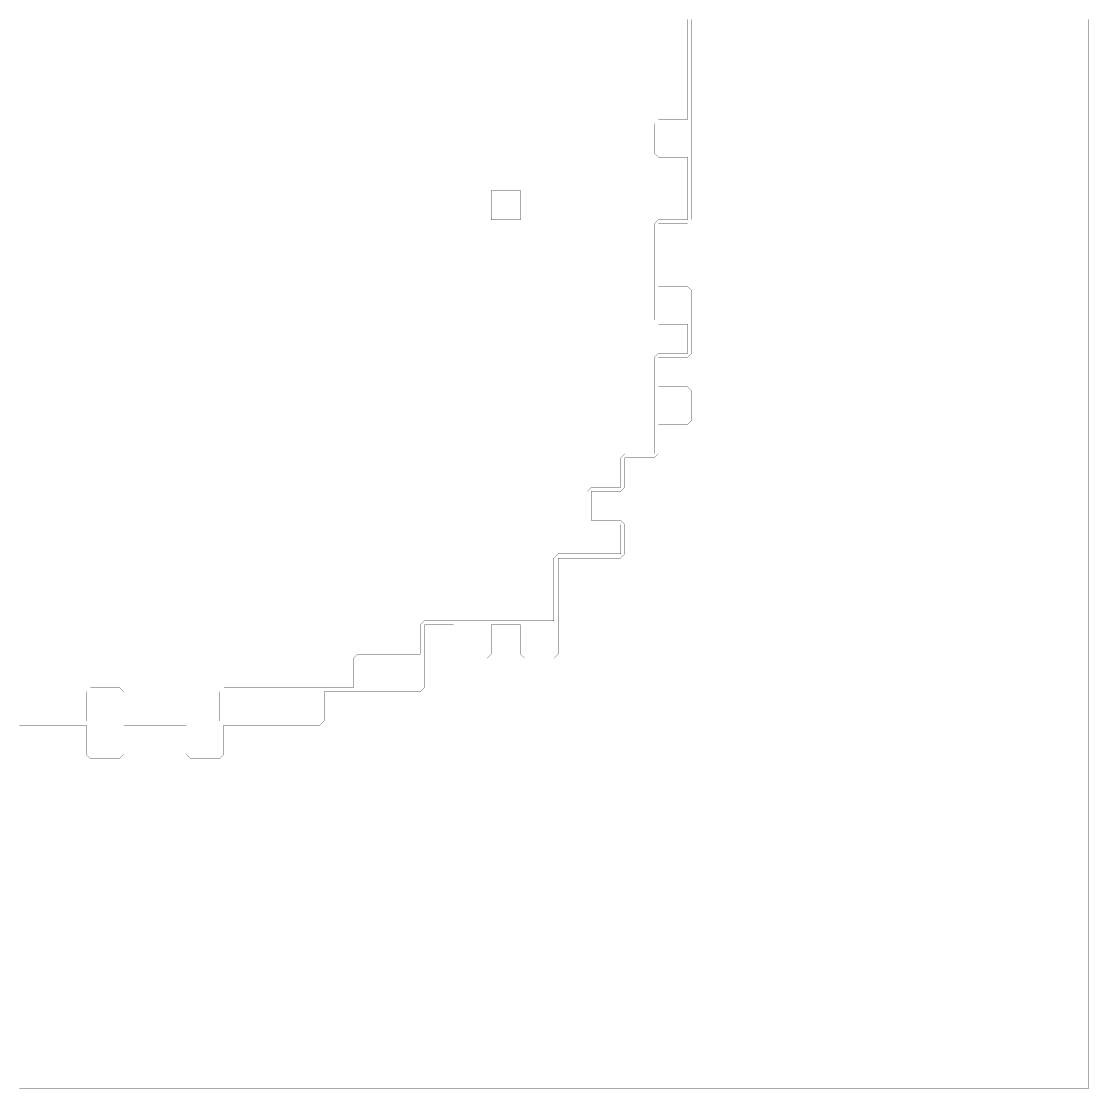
# Model space of a CAD drawing. Header units: metres. Extents: x 0 to 4990, y -4990 to 0.
# Drawn here: x 2495 to 4990, y -4990 to -2495 of the extents above; entities that cross this region are included whole.
import ezdxf

# ---------------------------------------------------------------- set-up
doc = ezdxf.new("R2010")
doc.units = ezdxf.units.M
doc.layers.add('conductor', color=1, linetype='Continuous')
doc.layers.add('substrate', color=5, linetype='Continuous')

msp = doc.modelspace()

# ---------------------------------------------------------------- linework, layer by layer
at = {"layer": 'conductor', "const_width": 0.5}
msp.add_lwpolyline([(2490.234375, -4130.859375), (2500, -4130.859375), (2509.765625, -4130.859375), (2519.53125, -4130.859375), (2529.296875, -4130.859375), (2539.0625, -4130.859375), (2548.828125, -4130.859375), (2558.59375, -4130.859375), (2568.359375, -4130.859375), (2578.125, -4130.859375), (2587.890625, -4130.859375), (2597.65625, -4130.859375), (2607.421875, -4130.859375), (2617.1875, -4130.859375), (2626.953125, -4130.859375), (2636.71875, -4130.859375), (2646.484375, -4130.859375), (2646.484375, -4121.09375), (2646.484375, -4111.328125), (2646.484375, -4101.5625), (2646.484375, -4091.796875), (2646.484375, -4082.03125), (2646.484375, -4072.265625), (2646.484375, -4062.5), (2656.25, -4052.734375), (2666.015625, -4052.734375), (2675.78125, -4052.734375), (2685.546875, -4052.734375), (2695.3125, -4052.734375), (2705.078125, -4052.734375), (2714.84375, -4052.734375), (2724.609375, -4052.734375), (2734.375, -4062.5), (2734.375, -4072.265625), (2734.375, -4082.03125), (2734.375, -4091.796875), (2734.375, -4101.5625), (2734.375, -4111.328125), (2734.375, -4121.09375), (2734.375, -4130.859375), (2744.140625, -4130.859375), (2753.90625, -4130.859375), (2763.671875, -4130.859375), (2773.4375, -4130.859375), (2783.203125, -4130.859375), (2792.96875, -4130.859375), (2802.734375, -4130.859375), (2812.5, -4130.859375), (2822.265625, -4130.859375), (2832.03125, -4130.859375), (2841.796875, -4130.859375), (2851.5625, -4130.859375), (2861.328125, -4130.859375), (2871.09375, -4130.859375), (2880.859375, -4130.859375), (2890.625, -4130.859375), (2900.390625, -4130.859375), (2910.15625, -4130.859375), (2919.921875, -4130.859375), (2929.6875, -4130.859375), (2939.453125, -4130.859375), (2949.21875, -4130.859375), (2958.984375, -4130.859375), (2958.984375, -4121.09375), (2958.984375, -4111.328125), (2958.984375, -4101.5625), (2958.984375, -4091.796875), (2958.984375, -4082.03125), (2958.984375, -4072.265625), (2958.984375, -4062.5), (2968.75, -4052.734375), (2978.515625, -4052.734375), (2988.28125, -4052.734375), (2998.046875, -4052.734375), (3007.8125, -4052.734375), (3017.578125, -4052.734375), (3027.34375, -4052.734375), (3037.109375, -4052.734375), (3046.875, -4052.734375), (3056.640625, -4052.734375), (3066.40625, -4052.734375), (3076.171875, -4052.734375), (3085.9375, -4052.734375), (3095.703125, -4052.734375), (3105.46875, -4052.734375), (3115.234375, -4052.734375), (3125, -4052.734375), (3134.765625, -4052.734375), (3144.53125, -4052.734375), (3154.296875, -4052.734375), (3164.0625, -4052.734375), (3173.828125, -4052.734375), (3183.59375, -4052.734375), (3193.359375, -4052.734375), (3203.125, -4052.734375), (3212.890625, -4052.734375), (3222.65625, -4052.734375), (3232.421875, -4052.734375), (3242.1875, -4052.734375), (3251.953125, -4052.734375), (3261.71875, -4052.734375), (3271.484375, -4052.734375), (3271.484375, -4042.96875), (3271.484375, -4033.203125), (3271.484375, -4023.4375), (3271.484375, -4013.671875), (3271.484375, -4003.90625), (3271.484375, -3994.140625), (3271.484375, -3984.375), (3281.25, -3974.609375), (3291.015625, -3974.609375), (3300.78125, -3974.609375), (3310.546875, -3974.609375), (3320.3125, -3974.609375), (3330.078125, -3974.609375), (3339.84375, -3974.609375), (3349.609375, -3974.609375), (3359.375, -3974.609375), (3369.140625, -3974.609375), (3378.90625, -3974.609375), (3388.671875, -3974.609375), (3398.4375, -3974.609375), (3408.203125, -3974.609375), (3417.96875, -3974.609375), (3427.734375, -3974.609375), (3427.734375, -3964.84375), (3427.734375, -3955.078125), (3427.734375, -3945.3125), (3427.734375, -3935.546875), (3427.734375, -3925.78125), (3427.734375, -3916.015625), (3427.734375, -3906.25), (3437.5, -3896.484375), (3447.265625, -3896.484375), (3457.03125, -3896.484375), (3466.796875, -3896.484375), (3476.5625, -3896.484375), (3486.328125, -3896.484375), (3496.09375, -3896.484375), (3505.859375, -3896.484375), (3515.625, -3896.484375), (3525.390625, -3896.484375), (3535.15625, -3896.484375), (3544.921875, -3896.484375), (3554.6875, -3896.484375), (3564.453125, -3896.484375), (3574.21875, -3896.484375), (3583.984375, -3896.484375), (3593.75, -3896.484375), (3603.515625, -3896.484375), (3613.28125, -3896.484375), (3623.046875, -3896.484375), (3632.8125, -3896.484375), (3642.578125, -3896.484375), (3652.34375, -3896.484375), (3662.109375, -3896.484375), (3671.875, -3896.484375), (3681.640625, -3896.484375), (3691.40625, -3896.484375), (3701.171875, -3896.484375), (3710.9375, -3896.484375), (3720.703125, -3896.484375), (3730.46875, -3896.484375), (3740.234375, -3896.484375), (3740.234375, -3886.71875), (3740.234375, -3876.953125), (3740.234375, -3867.1875), (3740.234375, -3857.421875), (3740.234375, -3847.65625), (3740.234375, -3837.890625), (3740.234375, -3828.125), (3740.234375, -3818.359375), (3740.234375, -3808.59375), (3740.234375, -3798.828125), (3740.234375, -3789.0625), (3740.234375, -3779.296875), (3740.234375, -3769.53125), (3740.234375, -3759.765625), (3740.234375, -3750), (3750, -3740.234375), (3759.765625, -3740.234375), (3769.53125, -3740.234375), (3779.296875, -3740.234375), (3789.0625, -3740.234375), (3798.828125, -3740.234375), (3808.59375, -3740.234375), (3818.359375, -3740.234375), (3828.125, -3740.234375), (3837.890625, -3740.234375), (3847.65625, -3740.234375), (3857.421875, -3740.234375), (3867.1875, -3740.234375), (3876.953125, -3740.234375), (3886.71875, -3740.234375), (3896.484375, -3740.234375), (3896.484375, -3730.46875), (3896.484375, -3720.703125), (3896.484375, -3710.9375), (3896.484375, -3701.171875), (3896.484375, -3691.40625), (3896.484375, -3681.640625), (3896.484375, -3671.875), (3886.71875, -3671.875), (3876.953125, -3671.875), (3867.1875, -3671.875), (3857.421875, -3671.875), (3847.65625, -3671.875), (3837.890625, -3671.875), (3828.125, -3671.875), (3818.359375, -3662.109375), (3818.359375, -3652.34375), (3818.359375, -3642.578125), (3818.359375, -3632.8125), (3818.359375, -3623.046875), (3818.359375, -3613.28125), (3818.359375, -3603.515625), (3818.359375, -3593.75), (3828.125, -3583.984375), (3837.890625, -3583.984375), (3847.65625, -3583.984375), (3857.421875, -3583.984375), (3867.1875, -3583.984375), (3876.953125, -3583.984375), (3886.71875, -3583.984375), (3896.484375, -3583.984375), (3896.484375, -3574.21875), (3896.484375, -3564.453125), (3896.484375, -3554.6875), (3896.484375, -3544.921875), (3896.484375, -3535.15625), (3896.484375, -3525.390625), (3896.484375, -3515.625), (3906.25, -3505.859375), (3916.015625, -3505.859375), (3925.78125, -3505.859375), (3935.546875, -3505.859375), (3945.3125, -3505.859375), (3955.078125, -3505.859375), (3964.84375, -3505.859375), (3974.609375, -3505.859375), (3974.609375, -3496.09375), (3974.609375, -3486.328125), (3974.609375, -3476.5625), (3974.609375, -3466.796875), (3974.609375, -3457.03125), (3974.609375, -3447.265625), (3974.609375, -3437.5), (3974.609375, -3427.734375), (3974.609375, -3417.96875), (3974.609375, -3408.203125), (3974.609375, -3398.4375), (3974.609375, -3388.671875), (3974.609375, -3378.90625), (3974.609375, -3369.140625), (3974.609375, -3359.375), (3974.609375, -3349.609375), (3974.609375, -3339.84375), (3974.609375, -3330.078125), (3974.609375, -3320.3125), (3974.609375, -3310.546875), (3974.609375, -3300.78125), (3974.609375, -3291.015625), (3974.609375, -3281.25), (3984.375, -3271.484375), (3994.140625, -3271.484375), (4003.90625, -3271.484375), (4013.671875, -3271.484375), (4023.4375, -3271.484375), (4033.203125, -3271.484375), (4042.96875, -3271.484375), (4052.734375, -3271.484375), (4052.734375, -3261.71875), (4052.734375, -3251.953125), (4052.734375, -3242.1875), (4052.734375, -3232.421875), (4052.734375, -3222.65625), (4052.734375, -3212.890625), (4052.734375, -3203.125), (4042.96875, -3203.125), (4033.203125, -3203.125), (4023.4375, -3203.125), (4013.671875, -3203.125), (4003.90625, -3203.125), (3994.140625, -3203.125), (3984.375, -3203.125), (3974.609375, -3193.359375), (3974.609375, -3183.59375), (3974.609375, -3173.828125), (3974.609375, -3164.0625), (3974.609375, -3154.296875), (3974.609375, -3144.53125), (3974.609375, -3134.765625), (3974.609375, -3125), (3974.609375, -3115.234375), (3974.609375, -3105.46875), (3974.609375, -3095.703125), (3974.609375, -3085.9375), (3974.609375, -3076.171875), (3974.609375, -3066.40625), (3974.609375, -3056.640625), (3974.609375, -3046.875), (3974.609375, -3037.109375), (3974.609375, -3027.34375), (3974.609375, -3017.578125), (3974.609375, -3007.8125), (3974.609375, -2998.046875), (3974.609375, -2988.28125), (3974.609375, -2978.515625), (3974.609375, -2968.75), (3984.375, -2958.984375), (3994.140625, -2958.984375), (4003.90625, -2958.984375), (4013.671875, -2958.984375), (4023.4375, -2958.984375), (4033.203125, -2958.984375), (4042.96875, -2958.984375), (4052.734375, -2958.984375), (4052.734375, -2949.21875), (4052.734375, -2939.453125), (4052.734375, -2929.6875), (4052.734375, -2919.921875), (4052.734375, -2910.15625), (4052.734375, -2900.390625), (4052.734375, -2890.625), (4052.734375, -2880.859375), (4052.734375, -2871.09375), (4052.734375, -2861.328125), (4052.734375, -2851.5625), (4052.734375, -2841.796875), (4052.734375, -2832.03125), (4052.734375, -2822.265625), (4052.734375, -2812.5), (4042.96875, -2812.5), (4033.203125, -2812.5), (4023.4375, -2812.5), (4013.671875, -2812.5), (4003.90625, -2812.5), (3994.140625, -2812.5), (3984.375, -2812.5), (3974.609375, -2802.734375), (3974.609375, -2792.96875), (3974.609375, -2783.203125), (3974.609375, -2773.4375), (3974.609375, -2763.671875), (3974.609375, -2753.90625), (3974.609375, -2744.140625), (3974.609375, -2734.375), (3984.375, -2724.609375), (3994.140625, -2724.609375), (4003.90625, -2724.609375), (4013.671875, -2724.609375), (4023.4375, -2724.609375), (4033.203125, -2724.609375), (4042.96875, -2724.609375), (4052.734375, -2724.609375), (4052.734375, -2714.84375), (4052.734375, -2705.078125), (4052.734375, -2695.3125), (4052.734375, -2685.546875), (4052.734375, -2675.78125), (4052.734375, -2666.015625), (4052.734375, -2656.25), (4052.734375, -2646.484375), (4052.734375, -2636.71875), (4052.734375, -2626.953125), (4052.734375, -2617.1875), (4052.734375, -2607.421875), (4052.734375, -2597.65625), (4052.734375, -2587.890625), (4052.734375, -2578.125), (4052.734375, -2568.359375), (4052.734375, -2558.59375), (4052.734375, -2548.828125), (4052.734375, -2539.0625), (4052.734375, -2529.296875), (4052.734375, -2519.53125), (4052.734375, -2509.765625), (4052.734375, -2500), (4052.734375, -2490.234375)], dxfattribs=at)
at = {"layer": 'substrate', "const_width": 0.5}
for points in [[(2490.234375, -4990.234375), (2500, -4990.234375), (2509.765625, -4990.234375), (2519.53125, -4990.234375), (2529.296875, -4990.234375), (2539.0625, -4990.234375), (2548.828125, -4990.234375), (2558.59375, -4990.234375), (2568.359375, -4990.234375), (2578.125, -4990.234375), (2587.890625, -4990.234375), (2597.65625, -4990.234375), (2607.421875, -4990.234375), (2617.1875, -4990.234375), (2626.953125, -4990.234375), (2636.71875, -4990.234375), (2646.484375, -4990.234375), (2656.25, -4990.234375), (2666.015625, -4990.234375), (2675.78125, -4990.234375), (2685.546875, -4990.234375), (2695.3125, -4990.234375), (2705.078125, -4990.234375), (2714.84375, -4990.234375), (2724.609375, -4990.234375), (2734.375, -4990.234375), (2744.140625, -4990.234375), (2753.90625, -4990.234375), (2763.671875, -4990.234375), (2773.4375, -4990.234375), (2783.203125, -4990.234375), (2792.96875, -4990.234375), (2802.734375, -4990.234375), (2812.5, -4990.234375), (2822.265625, -4990.234375), (2832.03125, -4990.234375), (2841.796875, -4990.234375), (2851.5625, -4990.234375), (2861.328125, -4990.234375), (2871.09375, -4990.234375), (2880.859375, -4990.234375), (2890.625, -4990.234375), (2900.390625, -4990.234375), (2910.15625, -4990.234375), (2919.921875, -4990.234375), (2929.6875, -4990.234375), (2939.453125, -4990.234375), (2949.21875, -4990.234375), (2958.984375, -4990.234375), (2968.75, -4990.234375), (2978.515625, -4990.234375), (2988.28125, -4990.234375), (2998.046875, -4990.234375), (3007.8125, -4990.234375), (3017.578125, -4990.234375), (3027.34375, -4990.234375), (3037.109375, -4990.234375), (3046.875, -4990.234375), (3056.640625, -4990.234375), (3066.40625, -4990.234375), (3076.171875, -4990.234375), (3085.9375, -4990.234375), (3095.703125, -4990.234375), (3105.46875, -4990.234375), (3115.234375, -4990.234375), (3125, -4990.234375), (3134.765625, -4990.234375), (3144.53125, -4990.234375), (3154.296875, -4990.234375), (3164.0625, -4990.234375), (3173.828125, -4990.234375), (3183.59375, -4990.234375), (3193.359375, -4990.234375), (3203.125, -4990.234375), (3212.890625, -4990.234375), (3222.65625, -4990.234375), (3232.421875, -4990.234375), (3242.1875, -4990.234375), (3251.953125, -4990.234375), (3261.71875, -4990.234375), (3271.484375, -4990.234375), (3281.25, -4990.234375), (3291.015625, -4990.234375), (3300.78125, -4990.234375), (3310.546875, -4990.234375), (3320.3125, -4990.234375), (3330.078125, -4990.234375), (3339.84375, -4990.234375), (3349.609375, -4990.234375), (3359.375, -4990.234375), (3369.140625, -4990.234375), (3378.90625, -4990.234375), (3388.671875, -4990.234375), (3398.4375, -4990.234375), (3408.203125, -4990.234375), (3417.96875, -4990.234375), (3427.734375, -4990.234375), (3437.5, -4990.234375), (3447.265625, -4990.234375), (3457.03125, -4990.234375), (3466.796875, -4990.234375), (3476.5625, -4990.234375), (3486.328125, -4990.234375), (3496.09375, -4990.234375), (3505.859375, -4990.234375), (3515.625, -4990.234375), (3525.390625, -4990.234375), (3535.15625, -4990.234375), (3544.921875, -4990.234375), (3554.6875, -4990.234375), (3564.453125, -4990.234375), (3574.21875, -4990.234375), (3583.984375, -4990.234375), (3593.75, -4990.234375), (3603.515625, -4990.234375), (3613.28125, -4990.234375), (3623.046875, -4990.234375), (3632.8125, -4990.234375), (3642.578125, -4990.234375), (3652.34375, -4990.234375), (3662.109375, -4990.234375), (3671.875, -4990.234375), (3681.640625, -4990.234375), (3691.40625, -4990.234375), (3701.171875, -4990.234375), (3710.9375, -4990.234375), (3720.703125, -4990.234375), (3730.46875, -4990.234375), (3740.234375, -4990.234375), (3750, -4990.234375), (3759.765625, -4990.234375), (3769.53125, -4990.234375), (3779.296875, -4990.234375), (3789.0625, -4990.234375), (3798.828125, -4990.234375), (3808.59375, -4990.234375), (3818.359375, -4990.234375), (3828.125, -4990.234375), (3837.890625, -4990.234375), (3847.65625, -4990.234375), (3857.421875, -4990.234375), (3867.1875, -4990.234375), (3876.953125, -4990.234375), (3886.71875, -4990.234375), (3896.484375, -4990.234375), (3906.25, -4990.234375), (3916.015625, -4990.234375), (3925.78125, -4990.234375), (3935.546875, -4990.234375), (3945.3125, -4990.234375), (3955.078125, -4990.234375), (3964.84375, -4990.234375), (3974.609375, -4990.234375), (3984.375, -4990.234375), (3994.140625, -4990.234375), (4003.90625, -4990.234375), (4013.671875, -4990.234375), (4023.4375, -4990.234375), (4033.203125, -4990.234375), (4042.96875, -4990.234375), (4052.734375, -4990.234375), (4062.5, -4990.234375), (4072.265625, -4990.234375), (4082.03125, -4990.234375), (4091.796875, -4990.234375), (4101.5625, -4990.234375), (4111.328125, -4990.234375), (4121.09375, -4990.234375), (4130.859375, -4990.234375), (4140.625, -4990.234375), (4150.390625, -4990.234375), (4160.15625, -4990.234375), (4169.921875, -4990.234375), (4179.6875, -4990.234375), (4189.453125, -4990.234375), (4199.21875, -4990.234375), (4208.984375, -4990.234375), (4218.75, -4990.234375), (4228.515625, -4990.234375), (4238.28125, -4990.234375), (4248.046875, -4990.234375), (4257.8125, -4990.234375), (4267.578125, -4990.234375), (4277.34375, -4990.234375), (4287.109375, -4990.234375), (4296.875, -4990.234375), (4306.640625, -4990.234375), (4316.40625, -4990.234375), (4326.171875, -4990.234375), (4335.9375, -4990.234375), (4345.703125, -4990.234375), (4355.46875, -4990.234375), (4365.234375, -4990.234375), (4375, -4990.234375), (4384.765625, -4990.234375), (4394.53125, -4990.234375), (4404.296875, -4990.234375), (4414.0625, -4990.234375), (4423.828125, -4990.234375), (4433.59375, -4990.234375), (4443.359375, -4990.234375), (4453.125, -4990.234375), (4462.890625, -4990.234375), (4472.65625, -4990.234375), (4482.421875, -4990.234375), (4492.1875, -4990.234375), (4501.953125, -4990.234375), (4511.71875, -4990.234375), (4521.484375, -4990.234375), (4531.25, -4990.234375), (4541.015625, -4990.234375), (4550.78125, -4990.234375), (4560.546875, -4990.234375), (4570.3125, -4990.234375), (4580.078125, -4990.234375), (4589.84375, -4990.234375), (4599.609375, -4990.234375), (4609.375, -4990.234375), (4619.140625, -4990.234375), (4628.90625, -4990.234375), (4638.671875, -4990.234375), (4648.4375, -4990.234375), (4658.203125, -4990.234375), (4667.96875, -4990.234375), (4677.734375, -4990.234375), (4687.5, -4990.234375), (4697.265625, -4990.234375), (4707.03125, -4990.234375), (4716.796875, -4990.234375), (4726.5625, -4990.234375), (4736.328125, -4990.234375), (4746.09375, -4990.234375), (4755.859375, -4990.234375), (4765.625, -4990.234375), (4775.390625, -4990.234375), (4785.15625, -4990.234375), (4794.921875, -4990.234375), (4804.6875, -4990.234375), (4814.453125, -4990.234375), (4824.21875, -4990.234375), (4833.984375, -4990.234375), (4843.75, -4990.234375), (4853.515625, -4990.234375), (4863.28125, -4990.234375), (4873.046875, -4990.234375), (4882.8125, -4990.234375), (4892.578125, -4990.234375), (4902.34375, -4990.234375), (4912.109375, -4990.234375), (4921.875, -4990.234375), (4931.640625, -4990.234375), (4941.40625, -4990.234375), (4951.171875, -4990.234375), (4960.9375, -4990.234375), (4970.703125, -4990.234375), (4980.46875, -4990.234375), (4990.234375, -4990.234375), (4990.234375, -4980.46875), (4990.234375, -4970.703125), (4990.234375, -4960.9375), (4990.234375, -4951.171875), (4990.234375, -4941.40625), (4990.234375, -4931.640625), (4990.234375, -4921.875), (4990.234375, -4912.109375), (4990.234375, -4902.34375), (4990.234375, -4892.578125), (4990.234375, -4882.8125), (4990.234375, -4873.046875), (4990.234375, -4863.28125), (4990.234375, -4853.515625), (4990.234375, -4843.75), (4990.234375, -4833.984375), (4990.234375, -4824.21875), (4990.234375, -4814.453125), (4990.234375, -4804.6875), (4990.234375, -4794.921875), (4990.234375, -4785.15625), (4990.234375, -4775.390625), (4990.234375, -4765.625), (4990.234375, -4755.859375), (4990.234375, -4746.09375), (4990.234375, -4736.328125), (4990.234375, -4726.5625), (4990.234375, -4716.796875), (4990.234375, -4707.03125), (4990.234375, -4697.265625), (4990.234375, -4687.5), (4990.234375, -4677.734375), (4990.234375, -4667.96875), (4990.234375, -4658.203125), (4990.234375, -4648.4375), (4990.234375, -4638.671875), (4990.234375, -4628.90625), (4990.234375, -4619.140625), (4990.234375, -4609.375), (4990.234375, -4599.609375), (4990.234375, -4589.84375), (4990.234375, -4580.078125), (4990.234375, -4570.3125), (4990.234375, -4560.546875), (4990.234375, -4550.78125), (4990.234375, -4541.015625), (4990.234375, -4531.25), (4990.234375, -4521.484375), (4990.234375, -4511.71875), (4990.234375, -4501.953125), (4990.234375, -4492.1875), (4990.234375, -4482.421875), (4990.234375, -4472.65625), (4990.234375, -4462.890625), (4990.234375, -4453.125), (4990.234375, -4443.359375), (4990.234375, -4433.59375), (4990.234375, -4423.828125), (4990.234375, -4414.0625), (4990.234375, -4404.296875), (4990.234375, -4394.53125), (4990.234375, -4384.765625), (4990.234375, -4375), (4990.234375, -4365.234375), (4990.234375, -4355.46875), (4990.234375, -4345.703125), (4990.234375, -4335.9375), (4990.234375, -4326.171875), (4990.234375, -4316.40625), (4990.234375, -4306.640625), (4990.234375, -4296.875), (4990.234375, -4287.109375), (4990.234375, -4277.34375), (4990.234375, -4267.578125), (4990.234375, -4257.8125), (4990.234375, -4248.046875), (4990.234375, -4238.28125), (4990.234375, -4228.515625), (4990.234375, -4218.75), (4990.234375, -4208.984375), (4990.234375, -4199.21875), (4990.234375, -4189.453125), (4990.234375, -4179.6875), (4990.234375, -4169.921875), (4990.234375, -4160.15625), (4990.234375, -4150.390625), (4990.234375, -4140.625), (4990.234375, -4130.859375), (4990.234375, -4121.09375), (4990.234375, -4111.328125), (4990.234375, -4101.5625), (4990.234375, -4091.796875), (4990.234375, -4082.03125), (4990.234375, -4072.265625), (4990.234375, -4062.5), (4990.234375, -4052.734375), (4990.234375, -4042.96875), (4990.234375, -4033.203125), (4990.234375, -4023.4375), (4990.234375, -4013.671875), (4990.234375, -4003.90625), (4990.234375, -3994.140625), (4990.234375, -3984.375), (4990.234375, -3974.609375), (4990.234375, -3964.84375), (4990.234375, -3955.078125), (4990.234375, -3945.3125), (4990.234375, -3935.546875), (4990.234375, -3925.78125), (4990.234375, -3916.015625), (4990.234375, -3906.25), (4990.234375, -3896.484375), (4990.234375, -3886.71875), (4990.234375, -3876.953125), (4990.234375, -3867.1875), (4990.234375, -3857.421875), (4990.234375, -3847.65625), (4990.234375, -3837.890625), (4990.234375, -3828.125), (4990.234375, -3818.359375), (4990.234375, -3808.59375), (4990.234375, -3798.828125), (4990.234375, -3789.0625), (4990.234375, -3779.296875), (4990.234375, -3769.53125), (4990.234375, -3759.765625), (4990.234375, -3750), (4990.234375, -3740.234375), (4990.234375, -3730.46875), (4990.234375, -3720.703125), (4990.234375, -3710.9375), (4990.234375, -3701.171875), (4990.234375, -3691.40625), (4990.234375, -3681.640625), (4990.234375, -3671.875), (4990.234375, -3662.109375), (4990.234375, -3652.34375), (4990.234375, -3642.578125), (4990.234375, -3632.8125), (4990.234375, -3623.046875), (4990.234375, -3613.28125), (4990.234375, -3603.515625), (4990.234375, -3593.75), (4990.234375, -3583.984375), (4990.234375, -3574.21875), (4990.234375, -3564.453125), (4990.234375, -3554.6875), (4990.234375, -3544.921875), (4990.234375, -3535.15625), (4990.234375, -3525.390625), (4990.234375, -3515.625), (4990.234375, -3505.859375), (4990.234375, -3496.09375), (4990.234375, -3486.328125), (4990.234375, -3476.5625), (4990.234375, -3466.796875), (4990.234375, -3457.03125), (4990.234375, -3447.265625), (4990.234375, -3437.5), (4990.234375, -3427.734375), (4990.234375, -3417.96875), (4990.234375, -3408.203125), (4990.234375, -3398.4375), (4990.234375, -3388.671875), (4990.234375, -3378.90625), (4990.234375, -3369.140625), (4990.234375, -3359.375), (4990.234375, -3349.609375), (4990.234375, -3339.84375), (4990.234375, -3330.078125), (4990.234375, -3320.3125), (4990.234375, -3310.546875), (4990.234375, -3300.78125), (4990.234375, -3291.015625), (4990.234375, -3281.25), (4990.234375, -3271.484375), (4990.234375, -3261.71875), (4990.234375, -3251.953125), (4990.234375, -3242.1875), (4990.234375, -3232.421875), (4990.234375, -3222.65625), (4990.234375, -3212.890625), (4990.234375, -3203.125), (4990.234375, -3193.359375), (4990.234375, -3183.59375), (4990.234375, -3173.828125), (4990.234375, -3164.0625), (4990.234375, -3154.296875), (4990.234375, -3144.53125), (4990.234375, -3134.765625), (4990.234375, -3125), (4990.234375, -3115.234375), (4990.234375, -3105.46875), (4990.234375, -3095.703125), (4990.234375, -3085.9375), (4990.234375, -3076.171875), (4990.234375, -3066.40625), (4990.234375, -3056.640625), (4990.234375, -3046.875), (4990.234375, -3037.109375), (4990.234375, -3027.34375), (4990.234375, -3017.578125), (4990.234375, -3007.8125), (4990.234375, -2998.046875), (4990.234375, -2988.28125), (4990.234375, -2978.515625), (4990.234375, -2968.75), (4990.234375, -2958.984375), (4990.234375, -2949.21875), (4990.234375, -2939.453125), (4990.234375, -2929.6875), (4990.234375, -2919.921875), (4990.234375, -2910.15625), (4990.234375, -2900.390625), (4990.234375, -2890.625), (4990.234375, -2880.859375), (4990.234375, -2871.09375), (4990.234375, -2861.328125), (4990.234375, -2851.5625), (4990.234375, -2841.796875), (4990.234375, -2832.03125), (4990.234375, -2822.265625), (4990.234375, -2812.5), (4990.234375, -2802.734375), (4990.234375, -2792.96875), (4990.234375, -2783.203125), (4990.234375, -2773.4375), (4990.234375, -2763.671875), (4990.234375, -2753.90625), (4990.234375, -2744.140625), (4990.234375, -2734.375), (4990.234375, -2724.609375), (4990.234375, -2714.84375), (4990.234375, -2705.078125), (4990.234375, -2695.3125), (4990.234375, -2685.546875), (4990.234375, -2675.78125), (4990.234375, -2666.015625), (4990.234375, -2656.25), (4990.234375, -2646.484375), (4990.234375, -2636.71875), (4990.234375, -2626.953125), (4990.234375, -2617.1875), (4990.234375, -2607.421875), (4990.234375, -2597.65625), (4990.234375, -2587.890625), (4990.234375, -2578.125), (4990.234375, -2568.359375), (4990.234375, -2558.59375), (4990.234375, -2548.828125), (4990.234375, -2539.0625), (4990.234375, -2529.296875), (4990.234375, -2519.53125), (4990.234375, -2509.765625), (4990.234375, -2500), (4990.234375, -2490.234375)], [(4062.5, -2490.234375), (4062.5, -2500), (4062.5, -2509.765625), (4062.5, -2519.53125), (4062.5, -2529.296875), (4062.5, -2539.0625), (4062.5, -2548.828125), (4062.5, -2558.59375), (4062.5, -2568.359375), (4062.5, -2578.125), (4062.5, -2587.890625), (4062.5, -2597.65625), (4062.5, -2607.421875), (4062.5, -2617.1875), (4062.5, -2626.953125), (4062.5, -2636.71875), (4062.5, -2646.484375), (4062.5, -2656.25), (4062.5, -2666.015625), (4062.5, -2675.78125), (4062.5, -2685.546875), (4062.5, -2695.3125), (4062.5, -2705.078125), (4062.5, -2714.84375), (4062.5, -2724.609375), (4062.5, -2734.375), (4062.5, -2744.140625), (4062.5, -2753.90625), (4062.5, -2763.671875), (4062.5, -2773.4375), (4062.5, -2783.203125), (4062.5, -2792.96875), (4062.5, -2802.734375), (4062.5, -2812.5), (4062.5, -2822.265625), (4062.5, -2832.03125), (4062.5, -2841.796875), (4062.5, -2851.5625), (4062.5, -2861.328125), (4062.5, -2871.09375), (4062.5, -2880.859375), (4062.5, -2890.625), (4062.5, -2900.390625), (4062.5, -2910.15625), (4062.5, -2919.921875), (4062.5, -2929.6875), (4062.5, -2939.453125), (4062.5, -2949.21875), (4062.5, -2958.984375), (4052.734375, -2968.75), (4042.96875, -2968.75), (4033.203125, -2968.75), (4023.4375, -2968.75), (4013.671875, -2968.75), (4003.90625, -2968.75), (3994.140625, -2968.75), (3984.375, -2968.75), (3984.375, -2978.515625), (3984.375, -2988.28125), (3984.375, -2998.046875), (3984.375, -3007.8125), (3984.375, -3017.578125), (3984.375, -3027.34375), (3984.375, -3037.109375), (3984.375, -3046.875), (3984.375, -3056.640625), (3984.375, -3066.40625), (3984.375, -3076.171875), (3984.375, -3085.9375), (3984.375, -3095.703125), (3984.375, -3105.46875), (3984.375, -3115.234375), (3994.140625, -3115.234375), (4003.90625, -3115.234375), (4013.671875, -3115.234375), (4023.4375, -3115.234375), (4033.203125, -3115.234375), (4042.96875, -3115.234375), (4052.734375, -3115.234375), (4062.5, -3125), (4062.5, -3134.765625), (4062.5, -3144.53125), (4062.5, -3154.296875), (4062.5, -3164.0625), (4062.5, -3173.828125), (4062.5, -3183.59375), (4062.5, -3193.359375), (4062.5, -3203.125), (4062.5, -3212.890625), (4062.5, -3222.65625), (4062.5, -3232.421875), (4062.5, -3242.1875), (4062.5, -3251.953125), (4062.5, -3261.71875), (4062.5, -3271.484375), (4052.734375, -3281.25), (4042.96875, -3281.25), (4033.203125, -3281.25), (4023.4375, -3281.25), (4013.671875, -3281.25), (4003.90625, -3281.25), (3994.140625, -3281.25), (3984.375, -3281.25), (3984.375, -3291.015625), (3984.375, -3300.78125), (3984.375, -3310.546875), (3984.375, -3320.3125), (3984.375, -3330.078125), (3984.375, -3339.84375), (3984.375, -3349.609375), (3994.140625, -3349.609375), (4003.90625, -3349.609375), (4013.671875, -3349.609375), (4023.4375, -3349.609375), (4033.203125, -3349.609375), (4042.96875, -3349.609375), (4052.734375, -3349.609375), (4062.5, -3359.375), (4062.5, -3369.140625), (4062.5, -3378.90625), (4062.5, -3388.671875), (4062.5, -3398.4375), (4062.5, -3408.203125), (4062.5, -3417.96875), (4062.5, -3427.734375), (4052.734375, -3437.5), (4042.96875, -3437.5), (4033.203125, -3437.5), (4023.4375, -3437.5), (4013.671875, -3437.5), (4003.90625, -3437.5), (3994.140625, -3437.5), (3984.375, -3437.5), (3984.375, -3447.265625), (3984.375, -3457.03125), (3984.375, -3466.796875), (3984.375, -3476.5625), (3984.375, -3486.328125), (3984.375, -3496.09375), (3984.375, -3505.859375), (3974.609375, -3515.625), (3964.84375, -3515.625), (3955.078125, -3515.625), (3945.3125, -3515.625), (3935.546875, -3515.625), (3925.78125, -3515.625), (3916.015625, -3515.625), (3906.25, -3515.625), (3906.25, -3525.390625), (3906.25, -3535.15625), (3906.25, -3544.921875), (3906.25, -3554.6875), (3906.25, -3564.453125), (3906.25, -3574.21875), (3906.25, -3583.984375), (3896.484375, -3593.75), (3886.71875, -3593.75), (3876.953125, -3593.75), (3867.1875, -3593.75), (3857.421875, -3593.75), (3847.65625, -3593.75), (3837.890625, -3593.75), (3828.125, -3593.75), (3828.125, -3603.515625), (3828.125, -3613.28125), (3828.125, -3623.046875), (3828.125, -3632.8125), (3828.125, -3642.578125), (3828.125, -3652.34375), (3828.125, -3662.109375), (3837.890625, -3662.109375), (3847.65625, -3662.109375), (3857.421875, -3662.109375), (3867.1875, -3662.109375), (3876.953125, -3662.109375), (3886.71875, -3662.109375), (3896.484375, -3662.109375), (3906.25, -3671.875), (3906.25, -3681.640625), (3906.25, -3691.40625), (3906.25, -3701.171875), (3906.25, -3710.9375), (3906.25, -3720.703125), (3906.25, -3730.46875), (3906.25, -3740.234375), (3896.484375, -3750), (3886.71875, -3750), (3876.953125, -3750), (3867.1875, -3750), (3857.421875, -3750), (3847.65625, -3750), (3837.890625, -3750), (3828.125, -3750), (3818.359375, -3750), (3808.59375, -3750), (3798.828125, -3750), (3789.0625, -3750), (3779.296875, -3750), (3769.53125, -3750), (3759.765625, -3750), (3750, -3750), (3750, -3759.765625), (3750, -3769.53125), (3750, -3779.296875), (3750, -3789.0625), (3750, -3798.828125), (3750, -3808.59375), (3750, -3818.359375), (3750, -3828.125), (3750, -3837.890625), (3750, -3847.65625), (3750, -3857.421875), (3750, -3867.1875), (3750, -3876.953125), (3750, -3886.71875), (3750, -3896.484375), (3750, -3906.25), (3750, -3916.015625), (3750, -3925.78125), (3750, -3935.546875), (3750, -3945.3125), (3750, -3955.078125), (3750, -3964.84375), (3750, -3974.609375), (3740.234375, -3984.375), (3730.46875, -3984.375), (3720.703125, -3984.375), (3710.9375, -3984.375), (3701.171875, -3984.375), (3691.40625, -3984.375), (3681.640625, -3984.375), (3671.875, -3984.375), (3662.109375, -3974.609375), (3662.109375, -3964.84375), (3662.109375, -3955.078125), (3662.109375, -3945.3125), (3662.109375, -3935.546875), (3662.109375, -3925.78125), (3662.109375, -3916.015625), (3662.109375, -3906.25), (3652.34375, -3906.25), (3642.578125, -3906.25), (3632.8125, -3906.25), (3623.046875, -3906.25), (3613.28125, -3906.25), (3603.515625, -3906.25), (3593.75, -3906.25), (3593.75, -3916.015625), (3593.75, -3925.78125), (3593.75, -3935.546875), (3593.75, -3945.3125), (3593.75, -3955.078125), (3593.75, -3964.84375), (3593.75, -3974.609375), (3583.984375, -3984.375), (3574.21875, -3984.375), (3564.453125, -3984.375), (3554.6875, -3984.375), (3544.921875, -3984.375), (3535.15625, -3984.375), (3525.390625, -3984.375), (3515.625, -3984.375), (3505.859375, -3974.609375), (3505.859375, -3964.84375), (3505.859375, -3955.078125), (3505.859375, -3945.3125), (3505.859375, -3935.546875), (3505.859375, -3925.78125), (3505.859375, -3916.015625), (3505.859375, -3906.25), (3496.09375, -3906.25), (3486.328125, -3906.25), (3476.5625, -3906.25), (3466.796875, -3906.25), (3457.03125, -3906.25), (3447.265625, -3906.25), (3437.5, -3906.25), (3437.5, -3916.015625), (3437.5, -3925.78125), (3437.5, -3935.546875), (3437.5, -3945.3125), (3437.5, -3955.078125), (3437.5, -3964.84375), (3437.5, -3974.609375), (3437.5, -3984.375), (3437.5, -3994.140625), (3437.5, -4003.90625), (3437.5, -4013.671875), (3437.5, -4023.4375), (3437.5, -4033.203125), (3437.5, -4042.96875), (3437.5, -4052.734375), (3427.734375, -4062.5), (3417.96875, -4062.5), (3408.203125, -4062.5), (3398.4375, -4062.5), (3388.671875, -4062.5), (3378.90625, -4062.5), (3369.140625, -4062.5), (3359.375, -4062.5), (3349.609375, -4062.5), (3339.84375, -4062.5), (3330.078125, -4062.5), (3320.3125, -4062.5), (3310.546875, -4062.5), (3300.78125, -4062.5), (3291.015625, -4062.5), (3281.25, -4062.5), (3271.484375, -4062.5), (3261.71875, -4062.5), (3251.953125, -4062.5), (3242.1875, -4062.5), (3232.421875, -4062.5), (3222.65625, -4062.5), (3212.890625, -4062.5), (3203.125, -4062.5), (3203.125, -4072.265625), (3203.125, -4082.03125), (3203.125, -4091.796875), (3203.125, -4101.5625), (3203.125, -4111.328125), (3203.125, -4121.09375), (3203.125, -4130.859375), (3193.359375, -4140.625), (3183.59375, -4140.625), (3173.828125, -4140.625), (3164.0625, -4140.625), (3154.296875, -4140.625), (3144.53125, -4140.625), (3134.765625, -4140.625), (3125, -4140.625), (3115.234375, -4140.625), (3105.46875, -4140.625), (3095.703125, -4140.625), (3085.9375, -4140.625), (3076.171875, -4140.625), (3066.40625, -4140.625), (3056.640625, -4140.625), (3046.875, -4140.625), (3037.109375, -4140.625), (3027.34375, -4140.625), (3017.578125, -4140.625), (3007.8125, -4140.625), (2998.046875, -4140.625), (2988.28125, -4140.625), (2978.515625, -4140.625), (2968.75, -4140.625), (2968.75, -4150.390625), (2968.75, -4160.15625), (2968.75, -4169.921875), (2968.75, -4179.6875), (2968.75, -4189.453125), (2968.75, -4199.21875), (2968.75, -4208.984375), (2958.984375, -4218.75), (2949.21875, -4218.75), (2939.453125, -4218.75), (2929.6875, -4218.75), (2919.921875, -4218.75), (2910.15625, -4218.75), (2900.390625, -4218.75), (2890.625, -4218.75), (2880.859375, -4208.984375), (2880.859375, -4199.21875), (2880.859375, -4189.453125), (2880.859375, -4179.6875), (2880.859375, -4169.921875), (2880.859375, -4160.15625), (2880.859375, -4150.390625), (2880.859375, -4140.625), (2871.09375, -4140.625), (2861.328125, -4140.625), (2851.5625, -4140.625), (2841.796875, -4140.625), (2832.03125, -4140.625), (2822.265625, -4140.625), (2812.5, -4140.625), (2802.734375, -4140.625), (2792.96875, -4140.625), (2783.203125, -4140.625), (2773.4375, -4140.625), (2763.671875, -4140.625), (2753.90625, -4140.625), (2744.140625, -4140.625), (2734.375, -4140.625), (2734.375, -4150.390625), (2734.375, -4160.15625), (2734.375, -4169.921875), (2734.375, -4179.6875), (2734.375, -4189.453125), (2734.375, -4199.21875), (2734.375, -4208.984375), (2724.609375, -4218.75), (2714.84375, -4218.75), (2705.078125, -4218.75), (2695.3125, -4218.75), (2685.546875, -4218.75), (2675.78125, -4218.75), (2666.015625, -4218.75), (2656.25, -4218.75), (2646.484375, -4208.984375), (2646.484375, -4199.21875), (2646.484375, -4189.453125), (2646.484375, -4179.6875), (2646.484375, -4169.921875), (2646.484375, -4160.15625), (2646.484375, -4150.390625), (2646.484375, -4140.625), (2636.71875, -4140.625), (2626.953125, -4140.625), (2617.1875, -4140.625), (2607.421875, -4140.625), (2597.65625, -4140.625), (2587.890625, -4140.625), (2578.125, -4140.625), (2568.359375, -4140.625), (2558.59375, -4140.625), (2548.828125, -4140.625), (2539.0625, -4140.625), (2529.296875, -4140.625), (2519.53125, -4140.625), (2509.765625, -4140.625), (2500, -4140.625), (2490.234375, -4140.625)]]:
    msp.add_lwpolyline(points, dxfattribs=at)
msp.add_lwpolyline([(3593.75, -2890.625), (3593.75, -2900.390625), (3593.75, -2910.15625), (3593.75, -2919.921875), (3593.75, -2929.6875), (3593.75, -2939.453125), (3593.75, -2949.21875), (3593.75, -2958.984375), (3603.515625, -2958.984375), (3613.28125, -2958.984375), (3623.046875, -2958.984375), (3632.8125, -2958.984375), (3642.578125, -2958.984375), (3652.34375, -2958.984375), (3662.109375, -2958.984375), (3662.109375, -2949.21875), (3662.109375, -2939.453125), (3662.109375, -2929.6875), (3662.109375, -2919.921875), (3662.109375, -2910.15625), (3662.109375, -2900.390625), (3662.109375, -2890.625), (3652.34375, -2890.625), (3642.578125, -2890.625), (3632.8125, -2890.625), (3623.046875, -2890.625), (3613.28125, -2890.625), (3603.515625, -2890.625)], close=True, dxfattribs=at)

doc.saveas('drawing.dxf')
